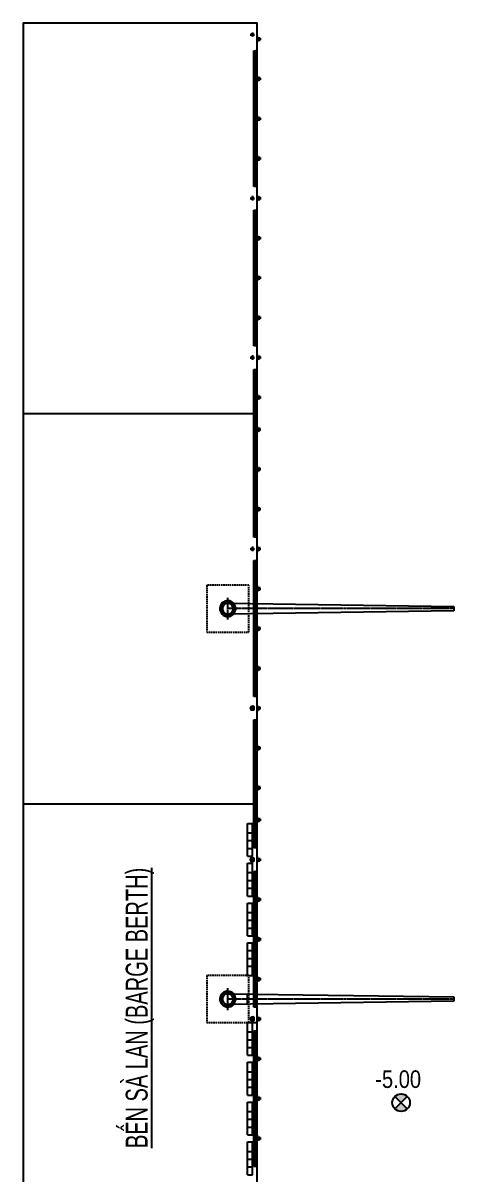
# Model space of a CAD drawing. Extents: x -687 to 870472, y -259 to 162728.
# Drawn here: x 864947 to 870472, y 147975 to 162728 of the extents above; entities that cross this region are included whole.
import ezdxf
from ezdxf.enums import TextEntityAlignment as Align

# ---------------------------------------------------------------- set-up
doc = ezdxf.new("R2010")
doc.units = 0
doc.header["$MEASUREMENT"] = 0
for name, pattern in [('CENTER', [2, 1.25, -0.25, 0.25, -0.25]), ('CENTER2', [1.125, 0.75, -0.125, 0.125, -0.125]), ('HIDDEN', [0.375, 0.25, -0.125])]:
    doc.linetypes.add(name, pattern=pattern)
doc.layers.get('0').update_dxf_attribs({"color": 6, "linetype": 'CONTINUOUS'})
for name, color, linetype in [('BORDER', 6, 'CONTINUOUS'), ('CENTER', 8, 'CENTER2'), ('Dem tau', 45, 'CONTINUOUS'), ('Go chan xe', 150, 'CONTINUOUS'), ('Hatch', 8, 'CONTINUOUS'), ('Khung', 1, 'CONTINUOUS'), ('Kich thuoc', 2, 'CONTINUOUS'), ('Kichthuoc', 4, 'CONTINUOUS'), ('Net tim', 6, 'CONTINUOUS'), ('Net vang', 8, 'CONTINUOUS'), ('Text', 4, 'CONTINUOUS'), ('Tim', 8, 'CENTER'), ('vien', 3, 'CONTINUOUS')]:
    doc.layers.add(name, color=color, linetype=linetype)
doc.styles.add('Hung', font='')
doc.styles.add('Ten', font='')
doc.styles.get('Hung').set_extended_font_data('.VnArial NarrowH')
doc.styles.get('Ten').set_extended_font_data('.VnArial NarrowH')

# ---------------------------------------------------------------- blocks, each defined once
blk = doc.blocks.new('MB Neo')
at = {"layer": 'BORDER'}
for radius in [15, 10]:
    blk.add_circle((0, 0), radius, dxfattribs=at)
at = {"layer": 'Tim', "ltscale": 10}
for p, q in [((30, 0), (-30, 0)), ((0, 30), (0, -30))]:
    blk.add_line(p, q, dxfattribs=at)
blk = doc.blocks.new('Lamda 400H-2500L (mbang)')
at = {"layer": 'Dem tau'}
for p, q in [((13, 0), (-13, 0)), ((-13, 0), (-13, -8)), ((13, 0), (13, -8)), ((-40, -37), (-24, -37)), ((-40, -37), (-40, -40)), ((-40, -40), (-13, -40)), ((-24, -37), (-13, -8)), ((-13, -40), (-4, -12)), ((13, -40), (4, -12)), ((24, -37), (13, -8)), ((13, -40), (40, -40)), ((40, -37), (24, -37)), ((40, -37), (40, -40))]:
    blk.add_line(p, q, dxfattribs=at)
at = {"layer": 'Dem tau', "extrusion": (0, 0, -1)}
for major_axis in [(3.04, -3.04), (-3.04, -3.04)]:
    blk.add_ellipse((0, -12), major_axis=major_axis, ratio=1, start_param=2.423566, end_param=3.859619, dxfattribs=at)
at = {"layer": 'Tim', "ltscale": 10}
blk.add_line((0, -40), (0, 5), dxfattribs=at)
blk = doc.blocks.new('CBW 20m')
at = {"layer": 'BORDER', "extrusion": (0, 0, -1)}
for major_axis, start_param, end_param in [((99.8, 17.6), 3.142016294679653, 9.42520160185924), ((89.6, 15.8), 3.141723378743886, 9.424908685923471)]:
    blk.add_ellipse((0, 0), major_axis=major_axis, ratio=1, start_param=start_param, end_param=end_param, dxfattribs=at)
at = {"layer": 'CENTER', "ltscale": 30}
for p, q in [((-140, 0), (140, 0)), ((0, -2900), (0, 0))]:
    blk.add_line(p, q, dxfattribs=at)
at = {"layer": 'CENTER'}
blk.add_line((-17, 97), (-16, 92), dxfattribs=at)
at = {"layer": 'CENTER', "extrusion": (0, 0, -1)}
blk.add_ellipse((0, 0), major_axis=(94.4, 16.7), ratio=1, start_param=3.141866, end_param=9.425051, dxfattribs=at)
at = {"layer": 'Hatch'}
for p, q in [((-98, 5), (-98, 4)), ((-98, 5), (-91, 5)), ((-98, 4), (-91, 3)), ((-97, 13), (-97, 12)), ((-97, 13), (-90, 12)), ((-97, 12), (-90, 11)), ((-95, 22), (-96, 21)), ((-96, 21), (-89, 19)), ((-95, 22), (-89, 20)), ((-93, 30), (-94, 29)), ((-94, 29), (-87, 27)), ((-93, 30), (-87, 28)), ((-90, 38), (-91, 37)), ((-91, 37), (-84, 34)), ((-90, 38), (-84, 35)), ((-87, 46), (-80, 43)), ((-87, 46), (-87, 45)), ((-87, 45), (-81, 42)), ((-82, 53), (-83, 52)), ((-83, 52), (-77, 48)), ((-82, 53), (-76, 49)), ((-77, 60), (-78, 59)), ((-78, 59), (-73, 55)), ((-77, 60), (-72, 56)), ((-72, 67), (-73, 66)), ((-73, 66), (-67, 61)), ((-72, 67), (-67, 62)), ((-66, 73), (-67, 72)), ((-67, 72), (-62, 67)), ((-66, 73), (-61, 67)), ((-59, 78), (-60, 77)), ((-60, 77), (-56, 72)), ((-59, 78), (-55, 73)), ((-52, 83), (-53, 82)), ((-53, 82), (-49, 76)), ((-52, 83), (-48, 77)), ((-45, 87), (-46, 87)), ((-46, 87), (-43, 80)), ((-45, 87), (-42, 81)), ((-37, 91), (-38, 90)), ((-38, 90), (-35, 84)), ((-37, 91), (-34, 84)), ((-29, 94), (-30, 93)), ((-30, 93), (-28, 87)), ((-29, 94), (-27, 87)), ((-21, 96), (-22, 95)), ((-22, 95), (-20, 89)), ((-21, 96), (-19, 89)), ((-13, 97), (-12, 90)), ((-12, 97), (-13, 97)), ((-12, 97), (-11, 90)), ((-5, 98), (-5, 91)), ((-4, 98), (-5, 98)), ((-4, 98), (-3, 91)), ((4, 98), (3, 91)), ((5, 98), (4, 98)), ((5, 98), (5, 91)), ((12, 97), (11, 90)), ((13, 97), (12, 97)), ((13, 97), (12, 90)), ((21, 96), (19, 89)), ((22, 95), (20, 89)), ((22, 95), (21, 96)), ((29, 94), (27, 87)), ((30, 93), (28, 87)), ((30, 93), (29, 94)), ((37, 91), (34, 84)), ((38, 90), (35, 84)), ((38, 90), (37, 91)), ((45, 87), (42, 81)), ((46, 87), (43, 80)), ((46, 87), (45, 87)), ((52, 83), (48, 77)), ((53, 82), (49, 76)), ((53, 82), (52, 83)), ((59, 78), (55, 73)), ((60, 77), (56, 72)), ((60, 77), (59, 78)), ((66, 73), (61, 67)), ((67, 72), (62, 67)), ((67, 72), (66, 73)), ((72, 67), (67, 62)), ((73, 66), (67, 61)), ((73, 66), (72, 67)), ((77, 60), (72, 56)), ((78, 59), (73, 55)), ((82, 53), (76, 49)), ((78, 59), (77, 60)), ((83, 52), (77, 48)), ((87, 46), (80, 43)), ((87, 45), (81, 42)), ((83, 52), (82, 53)), ((90, 38), (84, 35)), ((91, 37), (84, 34)), ((87, 45), (87, 46)), ((93, 30), (87, 28)), ((94, 29), (87, 27)), ((95, 22), (89, 20)), ((96, 21), (89, 19)), ((91, 37), (90, 38)), ((97, 13), (90, 12)), ((97, 12), (90, 11)), ((98, 5), (91, 5)), ((98, 4), (91, 3)), ((94, 29), (93, 30)), ((96, 21), (95, 22)), ((97, 12), (97, 13)), ((98, 4), (98, 5)), ((-98, -4), (-91, -3)), ((-98, -4), (-98, -5)), ((-98, -5), (-91, -5)), ((-97, -12), (-90, -11)), ((-97, -12), (-97, -13)), ((-97, -13), (-90, -12)), ((-96, -21), (-89, -19)), ((-96, -21), (-95, -22)), ((-95, -22), (-89, -20)), ((-94, -29), (-87, -27)), ((-94, -29), (-93, -30)), ((-93, -30), (-87, -28)), ((-91, -37), (-84, -34)), ((-91, -37), (-90, -38)), ((-90, -38), (-84, -35)), ((-87, -45), (-81, -42)), ((-87, -46), (-80, -43)), ((-87, -45), (-87, -46)), ((-83, -52), (-77, -48)), ((-83, -52), (-82, -53)), ((-82, -53), (-76, -49)), ((-78, -59), (-73, -55)), ((-78, -59), (-77, -60)), ((-77, -60), (-72, -56)), ((-73, -66), (-67, -61)), ((-73, -66), (-72, -67)), ((-72, -67), (-67, -62)), ((-67, -72), (-62, -67)), ((-67, -72), (-66, -73)), ((-66, -73), (-61, -67)), ((-60, -77), (-56, -72)), ((-60, -77), (-59, -78)), ((-59, -78), (-55, -73)), ((-53, -82), (-49, -76)), ((-53, -82), (-52, -83)), ((-52, -83), (-48, -77)), ((-46, -87), (-43, -80)), ((-46, -87), (-45, -87)), ((-45, -87), (-42, -81)), ((-38, -90), (-35, -84)), ((-38, -90), (-37, -91)), ((-37, -91), (-34, -84)), ((-30, -93), (-28, -87)), ((-30, -93), (-29, -94)), ((-29, -94), (-27, -87)), ((-22, -95), (-20, -89)), ((-22, -95), (-21, -96)), ((-21, -96), (-19, -89)), ((-13, -97), (-12, -90)), ((-13, -97), (-12, -97)), ((-12, -97), (-11, -90)), ((-5, -98), (-5, -91)), ((-5, -98), (-4, -98)), ((-4, -98), (-3, -91)), ((4, -98), (3, -91)), ((4, -98), (5, -98)), ((5, -98), (5, -91)), ((12, -97), (11, -90)), ((13, -97), (12, -90)), ((12, -97), (13, -97)), ((21, -96), (19, -89)), ((22, -95), (20, -89)), ((21, -96), (22, -95)), ((29, -94), (27, -87)), ((30, -93), (28, -87)), ((29, -94), (30, -93)), ((37, -91), (34, -84)), ((38, -90), (35, -84)), ((37, -91), (38, -90)), ((45, -87), (42, -81)), ((46, -87), (43, -80)), ((45, -87), (46, -87)), ((52, -83), (48, -77)), ((53, -82), (49, -76)), ((52, -83), (53, -82)), ((59, -78), (55, -73)), ((60, -77), (56, -72)), ((59, -78), (60, -77)), ((66, -73), (61, -67)), ((67, -72), (62, -67)), ((66, -73), (67, -72)), ((73, -66), (67, -61)), ((72, -67), (67, -62)), ((77, -60), (72, -56)), ((72, -67), (73, -66)), ((78, -59), (73, -55)), ((82, -53), (76, -49)), ((83, -52), (77, -48)), ((77, -60), (78, -59)), ((87, -46), (80, -43)), ((87, -45), (81, -42)), ((82, -53), (83, -52)), ((91, -37), (84, -34)), ((90, -38), (84, -35)), ((94, -29), (87, -27)), ((93, -30), (87, -28)), ((87, -46), (87, -45)), ((96, -21), (89, -19)), ((95, -22), (89, -20)), ((97, -12), (90, -11)), ((97, -13), (90, -12)), ((90, -38), (91, -37)), ((98, -4), (91, -3)), ((98, -5), (91, -5)), ((93, -30), (94, -29)), ((95, -22), (96, -21)), ((97, -13), (97, -12)), ((98, -5), (98, -4))]:
    blk.add_line(p, q, dxfattribs=at)
at = {"layer": 'Hatch', "extrusion": (0, 0, -1)}
for centre, major_axis in [((-95, 8), (0.975, 0.975)), ((-95, 8), (0.731, 0.731)), ((-96, 0), (0.731, 0.731)), ((-96, 0), (0.975, 0.975)), ((-94, 17), (0.731, 0.731)), ((-94, 17), (0.975, 0.975)), ((-93, 25), (0.731, 0.731)), ((-93, 25), (0.975, 0.975)), ((-90, 33), (0.975, 0.975)), ((-90, 33), (0.731, 0.731)), ((-87, 41), (0.731, 0.731)), ((-87, 41), (0.975, 0.975)), ((-83, 48), (0.975, 0.975)), ((-83, 48), (0.731, 0.731)), ((-79, 55), (0.731, 0.731)), ((-79, 55), (0.975, 0.975)), ((-73, 62), (0.731, 0.731)), ((-73, 62), (0.975, 0.975)), ((-68, 68), (0.731, 0.731)), ((-68, 68), (0.975, 0.975)), ((-62, 73), (0.731, 0.731)), ((-62, 73), (0.975, 0.975)), ((-55, 79), (0.731, 0.731)), ((-55, 79), (0.975, 0.975)), ((-48, 83), (0.975, 0.975)), ((-48, 83), (0.731, 0.731)), ((-41, 87), (0.731, 0.731)), ((-41, 87), (0.975, 0.975)), ((-33, 90), (0.975, 0.975)), ((-33, 90), (0.731, 0.731)), ((-25, 93), (0.975, 0.975)), ((-25, 93), (0.731, 0.731)), ((-17, 94), (0.975, 0.975)), ((-17, 94), (0.731, 0.731)), ((-8, 95), (0.975, 0.975)), ((-8, 95), (0.731, 0.731)), ((0, 96), (0.731, 0.731)), ((0, 96), (0.975, 0.975)), ((8, 95), (0.731, 0.731)), ((8, 95), (0.975, 0.975)), ((17, 94), (0.975, 0.975)), ((17, 94), (0.731, 0.731)), ((25, 93), (0.975, 0.975)), ((25, 93), (0.731, 0.731)), ((33, 90), (0.975, 0.975)), ((33, 90), (0.731, 0.731)), ((41, 87), (0.731, 0.731)), ((41, 87), (0.975, 0.975)), ((48, 83), (0.975, 0.975)), ((48, 83), (0.731, 0.731)), ((55, 79), (0.731, 0.731)), ((55, 79), (0.975, 0.975)), ((62, 73), (0.975, 0.975)), ((62, 73), (0.731, 0.731)), ((68, 68), (0.975, 0.975)), ((68, 68), (0.731, 0.731)), ((73, 62), (0.731, 0.731)), ((73, 62), (0.975, 0.975)), ((79, 55), (0.731, 0.731)), ((79, 55), (0.975, 0.975)), ((83, 48), (0.731, 0.731)), ((83, 48), (0.975, 0.975)), ((87, 41), (0.975, 0.975)), ((87, 41), (0.731, 0.731)), ((90, 33), (0.731, 0.731)), ((90, 33), (0.975, 0.975)), ((93, 25), (0.731, 0.731)), ((93, 25), (0.975, 0.975)), ((94, 17), (0.731, 0.731)), ((94, 17), (0.975, 0.975)), ((95, 8), (0.975, 0.975)), ((95, 8), (0.731, 0.731)), ((96, 0), (0.975, 0.975)), ((96, 0), (0.731, 0.731)), ((-95, -8), (0.731, 0.731)), ((-95, -8), (0.975, 0.975)), ((-94, -17), (0.975, 0.975)), ((-94, -17), (0.731, 0.731)), ((-93, -25), (0.975, 0.975)), ((-93, -25), (0.731, 0.731)), ((-90, -33), (0.975, 0.975)), ((-90, -33), (0.731, 0.731)), ((-87, -41), (0.731, 0.731)), ((-87, -41), (0.975, 0.975)), ((-83, -48), (0.975, 0.975)), ((-83, -48), (0.731, 0.731)), ((-79, -55), (0.975, 0.975)), ((-79, -55), (0.731, 0.731)), ((-73, -62), (0.975, 0.975)), ((-73, -62), (0.731, 0.731)), ((-68, -68), (0.975, 0.975)), ((-68, -68), (0.731, 0.731)), ((-62, -73), (0.731, 0.731)), ((-62, -73), (0.975, 0.975)), ((-55, -79), (0.731, 0.731)), ((-55, -79), (0.975, 0.975)), ((-48, -83), (0.731, 0.731)), ((-48, -83), (0.975, 0.975)), ((-41, -87), (0.975, 0.975)), ((-41, -87), (0.731, 0.731)), ((-33, -90), (0.731, 0.731)), ((-33, -90), (0.975, 0.975)), ((-25, -93), (0.975, 0.975)), ((-25, -93), (0.731, 0.731)), ((-17, -94), (0.731, 0.731)), ((-17, -94), (0.975, 0.975)), ((-8, -95), (0.975, 0.975)), ((-8, -95), (0.731, 0.731)), ((0, -96), (0.975, 0.975)), ((0, -96), (0.731, 0.731)), ((8, -95), (0.731, 0.731)), ((8, -95), (0.975, 0.975)), ((17, -94), (0.975, 0.975)), ((17, -94), (0.731, 0.731)), ((25, -93), (0.975, 0.975)), ((25, -93), (0.731, 0.731)), ((33, -90), (0.975, 0.975)), ((33, -90), (0.731, 0.731)), ((41, -87), (0.975, 0.975)), ((41, -87), (0.731, 0.731)), ((48, -83), (0.975, 0.975)), ((48, -83), (0.731, 0.731)), ((55, -79), (0.731, 0.731)), ((55, -79), (0.975, 0.975)), ((62, -73), (0.975, 0.975)), ((62, -73), (0.731, 0.731)), ((68, -68), (0.975, 0.975)), ((68, -68), (0.731, 0.731)), ((73, -62), (0.975, 0.975)), ((73, -62), (0.731, 0.731)), ((79, -55), (0.975, 0.975)), ((79, -55), (0.731, 0.731)), ((83, -48), (0.975, 0.975)), ((83, -48), (0.731, 0.731)), ((87, -41), (0.975, 0.975)), ((87, -41), (0.731, 0.731)), ((90, -33), (0.975, 0.975)), ((90, -33), (0.731, 0.731)), ((93, -25), (0.975, 0.975)), ((93, -25), (0.731, 0.731)), ((94, -17), (0.975, 0.975)), ((94, -17), (0.731, 0.731)), ((95, -8), (0.731, 0.731)), ((95, -8), (0.975, 0.975))]:
    blk.add_ellipse(centre, major_axis=major_axis, ratio=1, start_param=3.752458, end_param=10.035643, dxfattribs=at)
at = {"layer": 'Kichthuoc'}
for p, q in [((69, 0), (28, -2900)), ((-28, -2900), (-69, 0)), ((28, -2900), (-28, -2900))]:
    blk.add_line(p, q, dxfattribs=at)
at = {"layer": 'Kichthuoc', "extrusion": (0, 0, -1)}
blk.add_ellipse((0, 0), major_axis=(67.9, 11.9), ratio=1, start_param=3.141212, end_param=9.424397, dxfattribs=at)
blk = doc.blocks.new('Bich neo 150T (mb)')
at = {"layer": 'Kich thuoc'}
for points in [[(54, -16, -0.248853), (51, -27, -0.197653), (16, -41), (-15, -41, -0.197653), (-50, -27, -0.248853), (-53, -16), (-49, 8, -0.083027), (-47, 12), (-39, 27, -0.179013)], [(-18, 43), (-4, 48, -0.174518), (5, 48), (19, 43, -0.179013)], [(40, 27), (48, 12, -0.083027), (50, 8), (54, -16, -0.248853)]]:
    blk.add_lwpolyline(points, format="xyb", dxfattribs=at)
blk.add_lwpolyline([(22, 0, -0.189568), (35, 21, 0.729027), (28, 43), (-28, 43, 0.729027), (-35, 21, -0.189568), (-21, 0, 0.817965)], format="xyb", close=True, dxfattribs=at)
for centre in [(-37, 6), (38, 6), (-42, -18), (42, -18)]:
    blk.add_circle(centre, 8, dxfattribs=at)
at = {"layer": 'Kich thuoc', "linetype": 'HIDDEN', "ltscale": 10}
for centre, radius in [((-25, 28), 8), ((0, 0), 9), ((25, 28), 8)]:
    blk.add_circle(centre, radius, dxfattribs=at)
blk.add_arc((0, 37), 8, 131.4096, 48.5904, dxfattribs=at)
at = {"layer": 'Kich thuoc'}
blk.add_arc((0, 37), 8, 48.5904, 131.4096, dxfattribs=at)
at = {"layer": 'Net vang'}
for points in [[(-31, 3), (-37, -1), (-43, 3), (-43, 10), (-37, 13), (-31, 10)], [(32, 3), (38, -1), (44, 3), (44, 10), (38, 13), (32, 10)], [(-35, -21), (-42, -25), (-48, -21), (-48, -15), (-42, -11), (-35, -15)], [(36, -21), (42, -25), (49, -21), (49, -15), (42, -11), (36, -15)]]:
    blk.add_lwpolyline(points, close=True, dxfattribs=at)
at = {"layer": 'Net vang', "linetype": 'HIDDEN', "ltscale": 100}
for points in [[(-18, 25), (-25, 21), (-31, 25), (-31, 32), (-25, 35), (-18, 32)], [(-6, 34), (0, 30), (7, 34), (7, 41), (0, 44), (-6, 41)], [(19, 25), (25, 21), (32, 25), (32, 32), (25, 35), (19, 32)]]:
    blk.add_lwpolyline(points, close=True, dxfattribs=at)
at = {"layer": 'Net vang'}
for centre in [(-37, 6), (38, 6), (-42, -18), (42, -18)]:
    blk.add_circle(centre, 4, dxfattribs=at)
at = {"layer": 'Net vang', "linetype": 'HIDDEN', "ltscale": 100}
for centre, radius in [((-25, 28), 4), ((0, 0), 5), ((0, 37), 4), ((25, 28), 4)]:
    blk.add_circle(centre, radius, dxfattribs=at)
at = {"layer": 'Tim', "ltscale": 10}
for p, q in [((58, 0), (-58, 0)), ((-47, 6), (-27, 6)), ((-37, -4), (-37, 16)), ((-35, 28), (-15, 28)), ((-25, 18), (-25, 38)), ((10, 37), (-10, 37)), ((0, -44), (0, 53)), ((35, 28), (15, 28)), ((25, 18), (25, 38)), ((48, 6), (28, 6)), ((38, -4), (38, 16)), ((-52, -18), (-32, -18)), ((-42, -28), (-42, -8)), ((52, -18), (32, -18)), ((42, -28), (42, -8))]:
    blk.add_line(p, q, dxfattribs=at)

msp = doc.modelspace()

# ---------------------------------------------------------------- hatches: boundary and pattern name
at = {"layer": 'Net tim'}
h = msp.add_hatch(color=256, dxfattribs=at)
h.paths.add_polyline_path([(869873.6, 148822), (869794, 148901.5), (869714.5, 148822, 0.4142136)])
h.paths.add_polyline_path([(869794, 148901.5), (869873.6, 148981.1, 0.4142136), (869714.5, 148981.1)])

# ---------------------------------------------------------------- linework, layer by layer
for p, q in [((867947, 162372.7), (867927, 162372.7)), ((867947, 160632.7), (867927, 160632.7)), ((867947, 156142.7), (867927, 156142.7)), ((867947, 151862.7), (867927, 151862.7)), ((867947, 150122.7), (867927, 150122.7))]:
    msp.add_line(p, q)
at = {"layer": 'Go chan xe'}
for p, q in [((867907, 162372.7), (867947, 162372.7)), ((867907, 160632.7), (867907, 162372.7)), ((867917, 160632.7), (867917, 162372.7)), ((867937, 160632.7), (867937, 162372.7)), ((867947, 160632.7), (867907, 160632.7)), ((867907, 160332.7), (867947, 160332.7)), ((867907, 158592.7), (867907, 160332.7)), ((867917, 158592.7), (867917, 160332.7)), ((867937, 158592.7), (867937, 160332.7)), ((867947, 158592.7), (867907, 158592.7)), ((867907, 158292.7), (867947, 158292.7)), ((867907, 156142.3), (867907, 158292.7)), ((867917, 156142.3), (867917, 158292.7)), ((867937, 156142.3), (867937, 158292.7)), ((867947, 156142.3), (867907, 156142.3)), ((867907, 155842.7), (867947, 155842.7)), ((867907, 154102.7), (867907, 155842.7)), ((867917, 154102.7), (867917, 155842.7)), ((867937, 154102.7), (867937, 155842.7)), ((867947, 154102.7), (867907, 154102.7)), ((867907, 153802.7), (867947, 153802.7)), ((867907, 152162.7), (867907, 153802.7)), ((867917, 152162.7), (867917, 153802.7)), ((867937, 152162.7), (867937, 153802.7)), ((867947, 152162.7), (867907, 152162.7)), ((867907, 151862.7), (867947, 151862.7)), ((867907, 150122.7), (867907, 151862.7)), ((867917, 150122.7), (867917, 151862.7)), ((867937, 150122.7), (867937, 151862.7)), ((867811.7, 150527.7), (867907, 150527.7)), ((867947, 150122.7), (867907, 150122.7)), ((867827, 149927.7), (867947, 149927.7)), ((867907, 149822.7), (867947, 149822.7)), ((867907, 148082.7), (867907, 149822.7)), ((867917, 148082.7), (867917, 149822.7)), ((867937, 148082.7), (867937, 149822.7)), ((867947, 148082.7), (867907, 148082.7))]:
    msp.add_line(p, q, dxfattribs=at)
at = {"layer": 'Khung'}
for p, q in [((864947, 157727.7), (867947, 157727.7)), ((864947, 152727.7), (867947, 152727.7))]:
    msp.add_line(p, q, dxfattribs=at)
msp.add_lwpolyline([(867947, 147727.7), (867947, 162727.7), (864947, 162727.7), (864947, 147727.7)], close=True, dxfattribs=at)
at = {"layer": 'Net tim'}
for p, q in [((869873.6, 148822), (869714.5, 148981.1)), ((869873.6, 148981.1), (869714.5, 148822))]:
    msp.add_line(p, q, dxfattribs=at)
msp.add_circle((869794, 148901.5), 112.5, dxfattribs=at)
at = {"layer": 'Text', "linetype": 'HIDDEN', "ltscale": 75}
for points in [[(867302, 154927.7), (867842, 154927.7), (867842, 155527.7), (867302, 155527.7)], [(867302, 149927.7), (867842, 149927.7), (867842, 150527.7), (867302, 150527.7)]]:
    msp.add_lwpolyline(points, close=True, dxfattribs=at)
at = {"layer": 'vien'}
for p, q in [((867827, 152477.7), (867887, 152477.7)), ((867827, 152057.7), (867827, 152477.7)), ((867887, 152057.7), (867887, 152477.7)), ((867827, 152057.7), (867887, 152057.7)), ((867827, 151967.7), (867887, 151967.7)), ((867827, 151547.7), (867827, 151967.7)), ((867887, 151547.7), (867887, 151967.7)), ((867827, 151547.7), (867887, 151547.7)), ((867827, 151457.7), (867887, 151457.7)), ((867827, 151037.7), (867827, 151457.7)), ((867887, 151037.7), (867887, 151457.7)), ((867827, 151037.7), (867887, 151037.7)), ((867827, 150947.7), (867887, 150947.7)), ((867827, 150527.7), (867827, 150947.7)), ((867887, 150527.7), (867887, 150947.7)), ((867827, 150162.4), (867827, 150293)), ((867827, 149507.7), (867827, 149927.7)), ((867887, 149507.7), (867887, 149927.7)), ((867827, 149507.7), (867887, 149507.7)), ((867827, 149417.7), (867887, 149417.7)), ((867827, 148997.7), (867827, 149417.7)), ((867887, 148997.7), (867887, 149417.7)), ((867827, 148997.7), (867887, 148997.7)), ((867827, 148487.7), (867827, 148907.7)), ((867827, 148907.7), (867887, 148907.7)), ((867887, 148487.7), (867887, 148907.7)), ((867827, 148487.7), (867887, 148487.7)), ((867827, 147977.7), (867827, 148397.7)), ((867827, 148397.7), (867887, 148397.7)), ((867887, 147977.7), (867887, 148397.7)), ((867827, 147977.7), (867887, 147977.7))]:
    msp.add_line(p, q, dxfattribs=at)
at = {"layer": 'vien', "color": 2}
for p, q in [((867827, 152357.7), (867887, 152357.7)), ((867827, 152257.7), (867887, 152257.7)), ((867827, 152157.7), (867887, 152157.7)), ((867827, 151847.7), (867887, 151847.7)), ((867827, 151747.7), (867887, 151747.7)), ((867827, 151647.7), (867887, 151647.7)), ((867827, 151337.7), (867887, 151337.7)), ((867827, 151237.7), (867887, 151237.7)), ((867827, 151137.7), (867887, 151137.7)), ((867827, 150847.7), (867887, 150847.7)), ((867827, 150747.7), (867887, 150747.7)), ((867827, 150647.7), (867887, 150647.7)), ((867827, 149807.7), (867887, 149807.7)), ((867827, 149707.7), (867887, 149707.7)), ((867827, 149607.7), (867887, 149607.7)), ((867827, 149297.7), (867887, 149297.7)), ((867827, 149197.7), (867887, 149197.7)), ((867827, 149097.7), (867887, 149097.7)), ((867827, 148787.7), (867887, 148787.7)), ((867827, 148687.7), (867887, 148687.7)), ((867827, 148587.7), (867887, 148587.7)), ((867827, 148277.7), (867887, 148277.7)), ((867827, 148177.7), (867887, 148177.7)), ((867827, 148077.7), (867887, 148077.7))]:
    msp.add_line(p, q, dxfattribs=at)

# ---------------------------------------------------------------- block references
at = {"layer": 'Dem tau', "xscale": -1, "rotation": 270}
for p in [(867987, 162522.7), (867987, 162012.7), (867987, 161502.7), (867987, 160992.7), (867987, 160482.7), (867987, 159972.7), (867987, 159462.7), (867987, 158952.7), (867987, 158442.7), (867987, 157932.7), (867987, 152522.7), (867987, 152012.7), (867987, 151502.7), (867987, 150992.7), (867987, 150482.7), (867987, 149972.7), (867987, 149462.7), (867987, 148952.7), (867987, 148442.7)]:
    msp.add_blockref('Lamda 400H-2500L (mbang)', p, dxfattribs=at)
at = {"layer": 'Dem tau', "rotation": 270}
for p in [(867987, 157522.7), (867987, 157012.7), (867987, 156502.7), (867987, 155992.7), (867987, 155482.7), (867987, 154972.7), (867987, 154462.7), (867987, 153952.7), (867987, 153442.7), (867987, 152932.7)]:
    msp.add_blockref('Lamda 400H-2500L (mbang)', p, dxfattribs=at)
at = {"layer": 'Kich thuoc', "xscale": 0.5, "yscale": 0.5, "zscale": 0.5, "rotation": 90}
for p in [(867887, 153952.7), (867887, 152012.7), (867887, 149974.1)]:
    msp.add_blockref('Bich neo 150T (mb)', p, dxfattribs=at)
at = {"layer": 'Text', "rotation": 90}
for name, p in [('MB Neo', (867887, 162577.7)), ('MB Neo', (867887, 160482.7)), ('MB Neo', (867887, 158442.7)), ('MB Neo', (867887, 155992.3)), ('CBW 20m', (867572, 155227.7)), ('CBW 20m', (867572, 150227.7))]:
    msp.add_blockref(name, p, dxfattribs=at)

# ---------------------------------------------------------------- texts
at = {"layer": 'Text', "style": 'Hung', "width": 0.8}
msp.add_text('%%UbÕn sµ lan (barge berth)', height=280, rotation=90, dxfattribs=at).set_placement((866544.1, 150114.1), align=Align.CENTER)
at = {"layer": 'Text', "style": 'Ten'}
msp.add_text('-5.00', height=225, dxfattribs=at).set_placement((869756.4, 149089.6), align=Align.CENTER)

doc.saveas('drawing.dxf')
